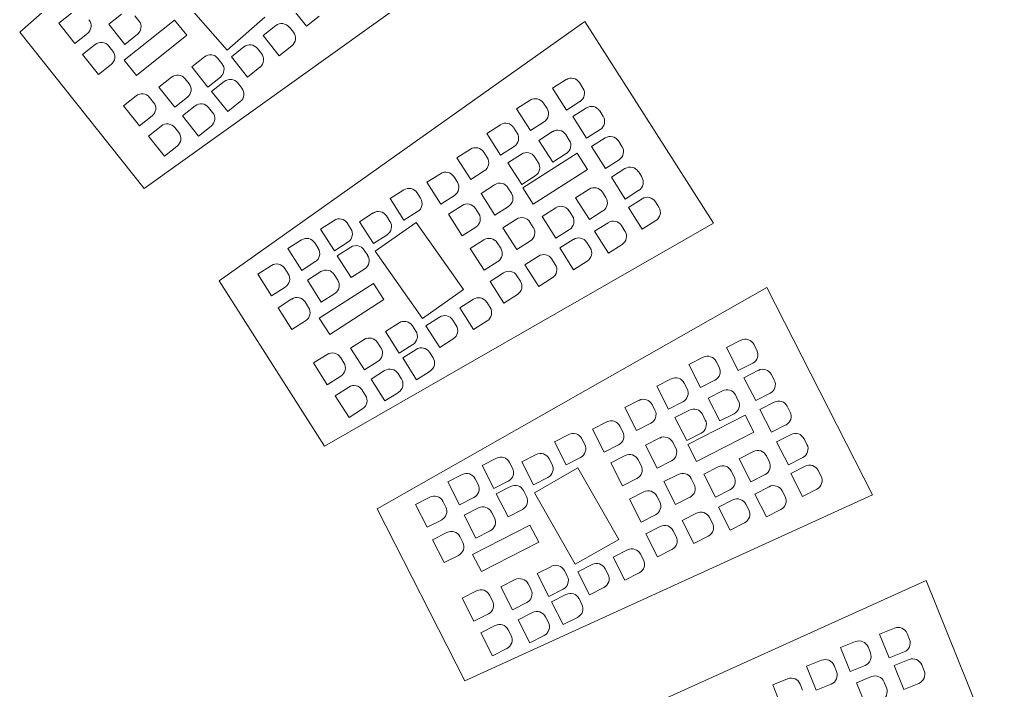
# Model space of a CAD drawing. Header units: millimetres. Extents: x -516 to 436, y -130 to 992.
# Drawn here: x 238.6 to 392.5, y 677.9 to 782.1 of the extents above; entities that cross this region are included whole.
import ezdxf

# ---------------------------------------------------------------- set-up
doc = ezdxf.new("R2010")
doc.units = ezdxf.units.MM

msp = doc.modelspace()

# ---------------------------------------------------------------- linework, layer by layer
at = {"color": 7, "linetype": 'Continuous', "lineweight": 15}
for p, q in [((238.57, 780.13), (290.56, 826.44)), ((314.45, 796.39), (257.85, 755.88)), ((270.76, 777.36), (262.35, 786.97)), ((283.08, 781.06), (280.59, 784.19)), ((244.61, 781.54), (246.57, 783.1)), ((252.38, 781.39), (254.33, 782.95)), ((254.79, 775.78), (262.6, 782.03)), ((256.44, 782.71), (257.06, 781.92)), ((262.6, 782.03), (264.48, 779.69)), ((269.52, 741.54), (326.28, 781.82)), ((276.62, 782.49), (270.76, 777.36)), ((285.04, 782.62), (283.08, 781.06)), ((326.28, 781.82), (346.23, 750.48)), ((247.1, 778.41), (244.61, 781.54)), ((254.86, 778.26), (252.38, 781.39)), ((276.34, 779.61), (278.3, 781.17)), ((280.41, 780.93), (281.03, 780.15)), ((257.85, 755.88), (238.57, 780.13)), ((249.06, 779.96), (247.1, 778.41)), ((256.82, 779.82), (254.86, 778.26)), ((264.48, 779.69), (256.67, 773.44)), ((278.83, 776.48), (276.34, 779.61)), ((248.31, 776.69), (250.27, 778.25)), ((252.38, 778), (253, 777.22)), ((271.41, 776.3), (273.36, 777.86)), ((275.47, 777.62), (276.09, 776.83)), ((280.79, 778.04), (278.83, 776.48)), ((250.8, 773.56), (248.31, 776.69)), ((256.67, 773.44), (254.79, 775.78)), ((265.26, 774.76), (267.22, 776.31)), ((269.33, 776.07), (269.95, 775.29)), ((273.89, 773.17), (271.41, 776.3)), ((252.76, 775.11), (250.8, 773.56)), ((267.75, 771.63), (265.26, 774.76)), ((275.85, 774.73), (273.89, 773.17)), ((260.15, 771.61), (262.11, 773.17)), ((264.22, 772.93), (264.84, 772.14)), ((269.71, 773.18), (267.75, 771.63)), ((268.35, 770.94), (270.3, 772.5)), ((321.27, 771.43), (323.38, 772.78)), ((262.64, 768.48), (260.15, 771.61)), ((272.41, 772.26), (273.03, 771.47)), ((323.41, 768.06), (321.27, 771.43)), ((325.45, 772.32), (325.98, 771.47)), ((254.65, 768.71), (256.61, 770.27)), ((258.72, 770.03), (259.34, 769.24)), ((264.6, 770.04), (262.64, 768.48)), ((270.84, 767.81), (268.35, 770.94)), ((315.69, 768.24), (317.8, 769.59)), ((257.14, 765.58), (254.65, 768.71)), ((263.82, 767.14), (265.77, 768.7)), ((267.88, 768.46), (268.5, 767.67)), ((272.79, 769.37), (270.84, 767.81)), ((317.84, 764.87), (315.69, 768.24)), ((319.87, 769.13), (320.41, 768.28)), ((325.52, 769.4), (323.41, 768.06)), ((324.4, 767.04), (326.51, 768.39)), ((328.58, 767.93), (329.12, 767.08)), ((259.1, 767.14), (257.14, 765.58)), ((266.31, 764.01), (263.82, 767.14)), ((326.55, 763.67), (324.4, 767.04)), ((258.55, 764.02), (260.5, 765.57)), ((262.61, 765.33), (263.23, 764.55)), ((268.26, 765.57), (266.31, 764.01)), ((311.05, 764.44), (313.16, 765.78)), ((315.23, 765.32), (315.77, 764.48)), ((319.95, 766.21), (317.84, 764.87)), ((328.66, 765.01), (326.55, 763.67)), ((261.04, 760.89), (258.55, 764.02)), ((313.2, 761.07), (311.05, 764.44)), ((319.15, 763.35), (321.26, 764.7)), ((321.29, 759.98), (319.15, 763.35)), ((323.33, 764.24), (323.86, 763.39)), ((327.32, 762.38), (329.43, 763.72)), ((331.5, 763.26), (332.04, 762.41)), ((262.99, 762.44), (261.04, 760.89)), ((306.41, 760.64), (308.52, 761.98)), ((315.31, 762.41), (313.2, 761.07)), ((329.47, 759), (327.32, 762.38)), ((308.56, 757.26), (306.41, 760.64)), ((310.59, 761.52), (311.13, 760.67)), ((314.33, 759.87), (316.44, 761.21)), ((316.66, 755.96), (325.08, 761.35)), ((318.51, 760.75), (319.05, 759.91)), ((323.4, 761.32), (321.29, 759.98)), ((325.08, 761.35), (326.7, 758.83)), ((331.58, 760.34), (329.47, 759)), ((316.48, 756.5), (314.33, 759.87)), ((326.7, 758.83), (318.27, 753.44)), ((330.4, 757.62), (332.51, 758.96)), ((301.77, 756.83), (303.88, 758.17)), ((305.95, 757.71), (306.49, 756.87)), ((310.67, 758.6), (308.56, 757.26)), ((318.59, 757.84), (316.48, 756.5)), ((332.54, 754.24), (330.4, 757.62)), ((334.58, 758.5), (335.11, 757.66)), ((296.06, 754.31), (298.17, 755.65)), ((303.92, 753.46), (301.77, 756.83)), ((310.16, 755.12), (312.27, 756.46)), ((314.34, 756), (314.88, 755.16)), ((318.27, 753.44), (316.66, 755.96)), ((324.83, 754.42), (326.94, 755.76)), ((334.65, 755.59), (332.54, 754.24)), ((298.2, 750.94), (296.06, 754.31)), ((300.24, 755.19), (300.77, 754.35)), ((306.03, 754.8), (303.92, 753.46)), ((312.31, 751.74), (310.16, 755.12)), ((326.98, 751.05), (324.83, 754.42)), ((329.01, 755.3), (329.55, 754.46)), ((333.05, 752.92), (335.16, 754.26)), ((305.1, 751.9), (307.21, 753.24)), ((309.28, 752.78), (309.82, 751.94)), ((314.42, 753.09), (312.31, 751.74)), ((319.64, 751.53), (321.75, 752.87)), ((335.2, 749.55), (333.05, 752.92)), ((337.23, 753.8), (337.77, 752.96)), ((291.31, 750.72), (293.42, 752.07)), ((295.49, 751.61), (296.03, 750.76)), ((300.31, 752.28), (298.2, 750.94)), ((307.25, 748.52), (305.1, 751.9)), ((313.57, 749.77), (315.68, 751.11)), ((321.78, 748.16), (319.64, 751.53)), ((323.82, 752.41), (324.35, 751.57)), ((329.09, 752.39), (326.98, 751.05)), ((285.25, 749.58), (287.36, 750.92)), ((287.4, 746.21), (285.25, 749.58)), ((346.23, 750.48), (285.86, 715.86)), ((289.43, 750.46), (289.97, 749.62)), ((293.46, 747.35), (291.31, 750.72)), ((293.72, 746.12), (300.08, 750.61)), ((300.08, 750.61), (307.44, 740.17)), ((309.36, 749.87), (307.25, 748.52)), ((315.71, 746.4), (313.57, 749.77)), ((317.75, 750.65), (318.28, 749.81)), ((323.89, 749.5), (321.78, 748.16)), ((327.8, 749.22), (329.91, 750.56)), ((331.98, 750.1), (332.51, 749.26)), ((337.31, 750.89), (335.2, 749.55)), ((280.18, 746.54), (282.29, 747.88)), ((295.57, 748.69), (293.46, 747.35)), ((308.5, 746.55), (310.61, 747.89)), ((322.39, 746.63), (324.49, 747.97)), ((329.94, 745.84), (327.8, 749.22)), ((282.33, 743.16), (280.18, 746.54)), ((284.36, 747.42), (284.9, 746.58)), ((289.51, 747.55), (287.4, 746.21)), ((287.85, 745.42), (289.96, 746.76)), ((310.65, 743.18), (308.5, 746.55)), ((312.68, 747.43), (313.22, 746.59)), ((317.82, 747.74), (315.71, 746.4)), ((324.53, 743.25), (322.39, 746.63)), ((326.57, 747.51), (327.1, 746.66)), ((332.05, 747.19), (329.94, 745.84)), ((290, 742.04), (287.85, 745.42)), ((292.03, 746.3), (292.57, 745.46)), ((301.07, 735.68), (293.72, 746.12)), ((316.97, 744.03), (319.08, 745.38)), ((321.15, 744.92), (321.69, 744.07)), ((275.51, 742.58), (277.62, 743.92)), ((279.69, 743.46), (280.22, 742.61)), ((284.44, 744.51), (282.33, 743.16)), ((292.11, 743.39), (290, 742.04)), ((312.76, 744.52), (310.65, 743.18)), ((319.12, 740.66), (316.97, 744.03)), ((326.64, 744.59), (324.53, 743.25)), ((277.65, 739.2), (275.51, 742.58)), ((283.21, 741.61), (285.32, 742.96)), ((287.39, 742.5), (287.93, 741.65)), ((311.56, 741.44), (313.67, 742.78)), ((315.74, 742.32), (316.28, 741.48)), ((321.23, 742), (319.12, 740.66)), ((285.86, 715.86), (269.52, 741.54)), ((279.76, 740.54), (277.65, 739.2)), ((285.36, 738.24), (283.21, 741.61)), ((285.05, 735.74), (293.48, 741.13)), ((293.48, 741.13), (295.09, 738.61)), ((294.04, 706.11), (354.53, 740.51)), ((313.71, 738.07), (311.56, 741.44)), ((354.53, 740.51), (370.94, 708.28)), ((278.68, 737.36), (280.78, 738.71)), ((287.47, 739.58), (285.36, 738.24)), ((307.44, 740.17), (301.07, 735.68)), ((306.86, 737.33), (308.97, 738.68)), ((315.82, 739.41), (313.71, 738.07)), ((280.82, 733.99), (278.68, 737.36)), ((282.86, 738.25), (283.39, 737.4)), ((295.09, 738.61), (286.67, 733.22)), ((309.01, 733.96), (306.86, 737.33)), ((311.04, 738.22), (311.58, 737.37)), ((286.67, 733.22), (285.05, 735.74)), ((301.6, 734.56), (303.71, 735.9)), ((282.93, 735.33), (280.82, 733.99)), ((295.33, 733.67), (297.44, 735.01)), ((299.51, 734.55), (300.05, 733.7)), ((303.75, 731.18), (301.6, 734.56)), ((305.78, 735.44), (306.32, 734.6)), ((311.12, 735.3), (309.01, 733.96)), ((297.48, 730.29), (295.33, 733.67)), ((305.86, 732.53), (303.75, 731.18)), ((289.92, 731.07), (292.03, 732.42)), ((292.07, 727.7), (289.92, 731.07)), ((294.1, 731.96), (294.63, 731.11)), ((299.59, 731.63), (297.48, 730.29)), ((348.29, 731.16), (350.51, 732.3)), ((350.1, 727.6), (348.29, 731.16)), ((352.53, 731.64), (352.99, 730.75)), ((284.15, 728.77), (286.26, 730.11)), ((288.33, 729.65), (288.86, 728.8)), ((298, 729.55), (300.11, 730.89)), ((300.15, 726.17), (298, 729.55)), ((302.18, 730.43), (302.72, 729.59)), ((342.43, 728.52), (344.66, 729.66)), ((286.3, 725.39), (284.15, 728.77)), ((294.17, 729.04), (292.07, 727.7)), ((344.24, 724.96), (342.43, 728.52)), ((346.67, 729), (347.13, 728.11)), ((352.33, 728.73), (350.1, 727.6)), ((288.4, 726.73), (286.3, 725.39)), ((293.1, 726.24), (295.2, 727.59)), ((297.28, 727.13), (297.81, 726.28)), ((302.26, 727.52), (300.15, 726.17)), ((350.98, 726.49), (353.21, 727.63)), ((352.8, 722.93), (350.98, 726.49)), ((355.23, 726.97), (355.68, 726.08)), ((287.53, 723.69), (289.64, 725.03)), ((295.24, 722.87), (293.1, 726.24)), ((337.45, 725.18), (339.67, 726.31)), ((339.26, 721.61), (337.45, 725.18)), ((341.69, 725.66), (342.15, 724.77)), ((346.47, 726.09), (344.24, 724.96)), ((289.67, 720.31), (287.53, 723.69)), ((291.71, 724.57), (292.24, 723.73)), ((297.35, 724.21), (295.24, 722.87)), ((345.4, 723.32), (347.63, 724.46)), ((347.22, 719.76), (345.4, 723.32)), ((349.65, 723.8), (350.1, 722.91)), ((355.03, 724.06), (352.8, 722.93)), ((332.46, 721.84), (334.69, 722.97)), ((334.28, 718.27), (332.46, 721.84)), ((336.71, 722.31), (337.16, 721.42)), ((341.49, 722.75), (339.26, 721.61)), ((353.45, 721.57), (355.68, 722.7)), ((357.7, 722.04), (358.15, 721.15)), ((291.78, 721.66), (289.67, 720.31)), ((340.27, 720.32), (342.5, 721.45)), ((342.09, 716.75), (340.27, 720.32)), ((342.25, 716.13), (351.16, 720.69)), ((344.52, 720.8), (344.97, 719.91)), ((349.45, 720.89), (347.22, 719.76)), ((351.16, 720.69), (352.52, 718.02)), ((355.27, 718), (353.45, 721.57)), ((327.48, 718.49), (329.71, 719.63)), ((331.73, 718.97), (332.18, 718.08)), ((336.51, 719.41), (334.28, 718.27)), ((357.49, 719.14), (355.27, 718)), ((321.55, 716.53), (323.78, 717.66)), ((329.3, 714.93), (327.48, 718.49)), ((335.67, 715.98), (337.9, 717.12)), ((344.32, 717.89), (342.09, 716.75)), ((352.52, 718.02), (343.62, 713.46)), ((356.05, 716.54), (358.28, 717.67)), ((323.37, 712.96), (321.55, 716.53)), ((325.8, 717.01), (326.25, 716.12)), ((331.52, 716.06), (329.3, 714.93)), ((337.49, 712.42), (335.67, 715.98)), ((339.92, 716.46), (340.37, 715.57)), ((343.62, 713.46), (342.25, 716.13)), ((357.87, 712.97), (356.05, 716.54)), ((360.3, 717.01), (360.75, 716.12)), ((316.49, 713.41), (318.72, 714.55)), ((325.6, 714.1), (323.37, 712.96)), ((330.33, 713.26), (332.55, 714.4)), ((350.21, 713.89), (352.44, 715.02)), ((354.45, 714.37), (354.91, 713.47)), ((360.1, 714.11), (357.87, 712.97)), ((310.35, 712.86), (312.57, 713.99)), ((312.16, 709.29), (310.35, 712.86)), ((314.59, 713.33), (315.04, 712.44)), ((318.31, 709.85), (316.49, 713.41)), ((320.74, 713.89), (321.19, 713)), ((332.14, 709.7), (330.33, 713.26)), ((334.57, 713.74), (335.03, 712.85)), ((339.72, 713.55), (337.49, 712.42)), ((344.76, 711.51), (346.99, 712.64)), ((352.02, 710.32), (350.21, 713.89)), ((358.24, 711.61), (360.47, 712.74)), ((305.01, 710.31), (307.23, 711.45)), ((320.53, 710.98), (318.31, 709.85)), ((318.44, 708.6), (325.21, 712.46)), ((325.21, 712.46), (331.53, 701.36)), ((338.55, 710.34), (340.78, 711.47)), ((346.58, 707.94), (344.76, 711.51)), ((349.01, 711.99), (349.46, 711.09)), ((354.25, 711.46), (352.02, 710.32)), ((360.06, 708.04), (358.24, 711.61)), ((362.49, 712.09), (362.94, 711.19)), ((306.82, 706.75), (305.01, 710.31)), ((309.25, 710.79), (309.71, 709.9)), ((314.39, 710.43), (312.16, 709.29)), ((312.53, 708.46), (314.76, 709.6)), ((334.37, 710.83), (332.14, 709.7)), ((340.36, 706.77), (338.55, 710.34)), ((342.79, 710.81), (343.25, 709.92)), ((352.66, 708.42), (354.89, 709.56)), ((299.98, 706.81), (302.2, 707.95)), ((309.05, 707.88), (306.82, 706.75)), ((370.94, 708.28), (307.65, 679.38)), ((314.35, 704.9), (312.53, 708.46)), ((316.78, 708.94), (317.23, 708.05)), ((324.76, 697.51), (318.44, 708.6)), ((333.2, 707.61), (335.43, 708.75)), ((337.45, 708.09), (337.9, 707.2)), ((342.59, 707.91), (340.36, 706.77)), ((348.8, 709.08), (346.58, 707.94)), ((354.48, 704.86), (352.66, 708.42)), ((356.91, 708.9), (357.36, 708.01)), ((362.29, 709.18), (360.06, 708.04)), ((301.79, 703.25), (299.98, 706.81)), ((304.22, 707.29), (304.68, 706.4)), ((335.02, 704.05), (333.2, 707.61)), ((347.03, 706.36), (349.26, 707.5)), ((348.84, 702.8), (347.03, 706.36)), ((351.27, 706.84), (351.73, 705.95)), ((307.65, 679.38), (294.04, 706.11)), ((307.55, 705.12), (309.78, 706.25)), ((309.37, 701.56), (307.55, 705.12)), ((311.8, 705.6), (312.25, 704.71)), ((316.58, 706.03), (314.35, 704.9)), ((337.25, 705.18), (335.02, 704.05)), ((341.39, 704.3), (343.62, 705.43)), ((345.64, 704.78), (346.09, 703.89)), ((356.7, 705.99), (354.48, 704.86)), ((304.02, 704.38), (301.79, 703.25)), ((308.86, 699.04), (317.76, 703.6)), ((317.76, 703.6), (319.13, 700.93)), ((335.76, 702.24), (337.99, 703.37)), ((343.21, 700.73), (341.39, 704.3)), ((351.07, 703.93), (348.84, 702.8)), ((302.63, 701.32), (304.86, 702.46)), ((306.88, 701.8), (307.33, 700.91)), ((311.6, 702.69), (309.37, 701.56)), ((337.57, 698.67), (335.76, 702.24)), ((340, 702.71), (340.46, 701.82)), ((345.44, 701.87), (343.21, 700.73)), ((304.45, 697.76), (302.63, 701.32)), ((319.13, 700.93), (310.22, 696.37)), ((331.53, 701.36), (324.76, 697.51)), ((306.67, 698.89), (304.45, 697.76)), ((310.22, 696.37), (308.86, 699.04)), ((330.68, 698.6), (332.91, 699.73)), ((334.93, 699.08), (335.38, 698.18)), ((339.8, 699.81), (337.57, 698.67)), ((318.86, 696.05), (321.08, 697.18)), ((325.18, 696.34), (327.41, 697.47)), ((332.5, 695.03), (330.68, 698.6)), ((320.67, 692.48), (318.86, 696.05)), ((323.1, 696.53), (323.55, 695.64)), ((327, 692.77), (325.18, 696.34)), ((329.43, 696.82), (329.88, 695.92)), ((334.73, 696.17), (332.5, 695.03)), ((313.22, 693.99), (315.45, 695.12)), ((315.86, 666.31), (379.25, 695)), ((317.47, 694.46), (317.92, 693.57)), ((379.25, 695), (392.45, 662.16)), ((307.26, 692.24), (309.48, 693.38)), ((311.5, 692.72), (311.96, 691.83)), ((315.04, 690.42), (313.22, 693.99)), ((322.9, 693.62), (320.67, 692.48)), ((321.12, 691.69), (323.35, 692.83)), ((329.23, 693.91), (327, 692.77)), ((309.07, 688.68), (307.26, 692.24)), ((317.26, 691.56), (315.04, 690.42)), ((322.93, 688.13), (321.12, 691.69)), ((325.37, 692.17), (325.82, 691.28)), ((311.3, 689.81), (309.07, 688.68)), ((315.92, 688.87), (318.15, 690.01)), ((310.13, 686.86), (312.36, 688)), ((317.74, 685.31), (315.92, 688.87)), ((320.17, 689.35), (320.62, 688.46)), ((325.16, 689.26), (322.93, 688.13)), ((311.95, 683.3), (310.13, 686.86)), ((314.38, 687.34), (314.83, 686.45)), ((319.96, 686.44), (317.74, 685.31)), ((372.02, 686.67), (374.34, 687.6)), ((373.52, 682.96), (372.02, 686.67)), ((376.3, 686.77), (376.67, 685.84)), ((365.96, 684.56), (368.28, 685.49)), ((314.18, 684.43), (311.95, 683.3)), ((367.45, 680.84), (365.96, 684.56)), ((370.23, 684.66), (370.6, 683.73)), ((375.84, 683.89), (373.52, 682.96)), ((360.7, 681.67), (363.02, 682.6)), ((364.97, 681.77), (365.34, 680.84)), ((369.77, 681.78), (367.45, 680.84)), ((374.3, 681.78), (376.62, 682.71)), ((375.79, 678.07), (374.3, 681.78)), ((378.57, 681.88), (378.94, 680.95)), ((362.19, 677.95), (360.7, 681.67)), ((355.44, 678.78), (357.76, 679.71)), ((356.93, 675.06), (355.44, 678.78)), ((359.71, 678.88), (360.08, 677.95)), ((364.51, 678.89), (362.19, 677.95)), ((368.46, 679.11), (370.78, 680.05)), ((369.95, 675.4), (368.46, 679.11)), ((372.73, 679.22), (373.1, 678.29)), ((378.11, 679), (375.79, 678.07))]:
    msp.add_line(p, q, dxfattribs=at)
for centre, start, end in [((248.13, 781.14), 308.4876, 38.4876), ((255.89, 780.99), 308.4876, 38.4876), ((279.23, 779.99), 38.4876, 128.4876), ((279.86, 779.21), 308.4876, 38.4876), ((251.2, 777.07), 38.4876, 128.4876), ((251.82, 776.29), 308.4876, 38.4876), ((274.3, 776.68), 38.4876, 128.4876), ((268.15, 775.14), 38.4876, 128.4876), ((274.92, 775.9), 308.4876, 38.4876), ((268.77, 774.36), 308.4876, 38.4876), ((263.04, 771.99), 38.4876, 128.4876), ((271.24, 771.32), 38.4876, 128.4876), ((324.18, 771.51), 32.4719, 122.4719), ((263.66, 771.21), 308.4876, 38.4876), ((271.86, 770.54), 308.4876, 38.4876), ((324.72, 770.67), 302.4719, 32.4719), ((257.54, 769.09), 38.4876, 128.4876), ((318.6, 768.32), 32.4719, 122.4719), ((258.17, 768.31), 308.4876, 38.4876), ((266.71, 767.52), 38.4876, 128.4876), ((319.14, 767.48), 302.4719, 32.4719), ((327.31, 767.12), 32.4719, 122.4719), ((267.33, 766.74), 308.4876, 38.4876), ((327.85, 766.28), 302.4719, 32.4719), ((261.44, 764.4), 38.4876, 128.4876), ((313.96, 764.52), 32.4719, 122.4719), ((322.06, 763.43), 32.4719, 122.4719), ((262.06, 763.62), 308.4876, 38.4876), ((314.5, 763.67), 302.4719, 32.4719), ((322.6, 762.59), 302.4719, 32.4719), ((330.24, 762.45), 32.4719, 122.4719), ((309.32, 760.71), 32.4719, 122.4719), ((330.78, 761.61), 302.4719, 32.4719), ((309.86, 759.87), 302.4719, 32.4719), ((317.24, 759.95), 32.4719, 122.4719), ((317.78, 759.11), 302.4719, 32.4719), ((333.31, 757.69), 32.4719, 122.4719), ((304.68, 756.91), 32.4719, 122.4719), ((333.85, 756.85), 302.4719, 32.4719), ((298.97, 754.39), 32.4719, 122.4719), ((305.22, 756.06), 302.4719, 32.4719), ((313.08, 755.2), 32.4719, 122.4719), ((327.75, 754.5), 32.4719, 122.4719), ((299.51, 753.54), 302.4719, 32.4719), ((313.61, 754.35), 302.4719, 32.4719), ((328.28, 753.65), 302.4719, 32.4719), ((335.96, 753), 32.4719, 122.4719), ((308.02, 751.97), 32.4719, 122.4719), ((322.55, 751.61), 32.4719, 122.4719), ((336.5, 752.15), 302.4719, 32.4719), ((288.16, 749.66), 32.4719, 122.4719), ((294.23, 750.8), 32.4719, 122.4719), ((308.55, 751.13), 302.4719, 32.4719), ((316.48, 749.85), 32.4719, 122.4719), ((323.09, 750.76), 302.4719, 32.4719), ((288.7, 748.82), 302.4719, 32.4719), ((294.77, 749.96), 302.4719, 32.4719), ((317.02, 749), 302.4719, 32.4719), ((330.71, 749.3), 32.4719, 122.4719), ((283.09, 746.62), 32.4719, 122.4719), ((311.42, 746.63), 32.4719, 122.4719), ((325.3, 746.7), 32.4719, 122.4719), ((331.25, 748.45), 302.4719, 32.4719), ((283.63, 745.77), 302.4719, 32.4719), ((290.76, 745.5), 32.4719, 122.4719), ((311.96, 745.78), 302.4719, 32.4719), ((325.84, 745.86), 302.4719, 32.4719), ((291.3, 744.65), 302.4719, 32.4719), ((319.89, 744.11), 32.4719, 122.4719), ((278.42, 742.65), 32.4719, 122.4719), ((320.43, 743.27), 302.4719, 32.4719), ((278.96, 741.81), 302.4719, 32.4719), ((286.12, 741.69), 32.4719, 122.4719), ((314.48, 741.52), 32.4719, 122.4719), ((286.66, 740.85), 302.4719, 32.4719), ((315.01, 740.68), 302.4719, 32.4719), ((281.59, 737.44), 32.4719, 122.4719), ((309.77, 737.41), 32.4719, 122.4719), ((282.13, 736.6), 302.4719, 32.4719), ((310.31, 736.57), 302.4719, 32.4719), ((304.52, 734.63), 32.4719, 122.4719), ((298.24, 733.74), 32.4719, 122.4719), ((305.05, 733.79), 302.4719, 32.4719), ((292.83, 731.15), 32.4719, 122.4719), ((298.78, 732.9), 302.4719, 32.4719), ((293.37, 730.31), 302.4719, 32.4719), ((300.91, 729.62), 32.4719, 122.4719), ((351.2, 730.96), 26.9827, 116.9827), ((287.06, 728.84), 32.4719, 122.4719), ((301.45, 728.78), 302.4719, 32.4719), ((345.34, 728.32), 26.9827, 116.9827), ((351.65, 730.07), 296.9827, 26.9827), ((287.6, 728), 302.4719, 32.4719), ((345.79, 727.43), 296.9827, 26.9827), ((296.01, 726.32), 32.4719, 122.4719), ((340.36, 724.98), 26.9827, 116.9827), ((353.89, 726.29), 26.9827, 116.9827), ((290.44, 723.77), 32.4719, 122.4719), ((296.55, 725.48), 302.4719, 32.4719), ((354.35, 725.4), 296.9827, 26.9827), ((290.98, 722.92), 302.4719, 32.4719), ((340.81, 724.08), 296.9827, 26.9827), ((348.31, 723.12), 26.9827, 116.9827), ((335.37, 721.63), 26.9827, 116.9827), ((348.77, 722.23), 296.9827, 26.9827), ((356.36, 721.36), 26.9827, 116.9827), ((335.83, 720.74), 296.9827, 26.9827), ((343.18, 720.12), 26.9827, 116.9827), ((356.81, 720.47), 296.9827, 26.9827), ((330.39, 718.29), 26.9827, 116.9827), ((343.64, 719.22), 296.9827, 26.9827), ((324.46, 716.33), 26.9827, 116.9827), ((330.84, 717.4), 296.9827, 26.9827), ((338.58, 715.78), 26.9827, 116.9827), ((358.96, 716.33), 26.9827, 116.9827), ((324.92, 715.44), 296.9827, 26.9827), ((339.04, 714.89), 296.9827, 26.9827), ((359.42, 715.44), 296.9827, 26.9827), ((313.25, 712.65), 26.9827, 116.9827), ((319.4, 713.21), 26.9827, 116.9827), ((333.23, 713.06), 26.9827, 116.9827), ((353.12, 713.68), 26.9827, 116.9827), ((319.85, 712.32), 296.9827, 26.9827), ((333.69, 712.17), 296.9827, 26.9827), ((347.67, 711.31), 26.9827, 116.9827), ((353.57, 712.79), 296.9827, 26.9827), ((361.15, 711.4), 26.9827, 116.9827), ((307.92, 710.11), 26.9827, 116.9827), ((313.71, 711.76), 296.9827, 26.9827), ((341.46, 710.13), 26.9827, 116.9827), ((348.12, 710.41), 296.9827, 26.9827), ((361.61, 710.51), 296.9827, 26.9827), ((308.37, 709.22), 296.9827, 26.9827), ((315.44, 708.26), 26.9827, 116.9827), ((341.91, 709.24), 296.9827, 26.9827), ((355.57, 708.22), 26.9827, 116.9827), ((302.88, 706.61), 26.9827, 116.9827), ((315.9, 707.37), 296.9827, 26.9827), ((336.11, 707.41), 26.9827, 116.9827), ((356.02, 707.33), 296.9827, 26.9827), ((303.34, 705.72), 296.9827, 26.9827), ((310.46, 704.92), 26.9827, 116.9827), ((336.56, 706.52), 296.9827, 26.9827), ((349.94, 706.16), 26.9827, 116.9827), ((344.3, 704.1), 26.9827, 116.9827), ((350.39, 705.27), 296.9827, 26.9827), ((310.91, 704.03), 296.9827, 26.9827), ((338.67, 702.03), 26.9827, 116.9827), ((344.76, 703.21), 296.9827, 26.9827), ((305.54, 701.12), 26.9827, 116.9827), ((339.12, 701.14), 296.9827, 26.9827), ((305.99, 700.23), 296.9827, 26.9827), ((333.59, 698.4), 26.9827, 116.9827), ((321.76, 695.85), 26.9827, 116.9827), ((328.09, 696.13), 26.9827, 116.9827), ((334.05, 697.5), 296.9827, 26.9827), ((322.22, 694.96), 296.9827, 26.9827), ((328.55, 695.24), 296.9827, 26.9827), ((316.13, 693.78), 26.9827, 116.9827), ((310.16, 692.04), 26.9827, 116.9827), ((316.58, 692.89), 296.9827, 26.9827), ((324.03, 691.49), 26.9827, 116.9827), ((310.62, 691.15), 296.9827, 26.9827), ((324.48, 690.6), 296.9827, 26.9827), ((318.83, 688.67), 26.9827, 116.9827), ((313.04, 686.66), 26.9827, 116.9827), ((319.28, 687.78), 296.9827, 26.9827), ((313.5, 685.77), 296.9827, 26.9827), ((374.9, 686.21), 21.9132, 111.9132), ((368.84, 684.1), 21.9132, 111.9132), ((375.28, 685.28), 291.9132, 21.9132), ((369.21, 683.17), 291.9132, 21.9132), ((363.58, 681.21), 21.9132, 111.9132), ((377.18, 681.32), 21.9132, 111.9132), ((363.95, 680.28), 291.9132, 21.9132), ((371.34, 678.66), 21.9132, 111.9132), ((377.55, 680.39), 291.9132, 21.9132), ((358.32, 678.32), 21.9132, 111.9132), ((371.71, 677.73), 291.9132, 21.9132)]:
    msp.add_arc(centre, 1.5, start, end, dxfattribs=at)

doc.saveas('drawing.dxf')
